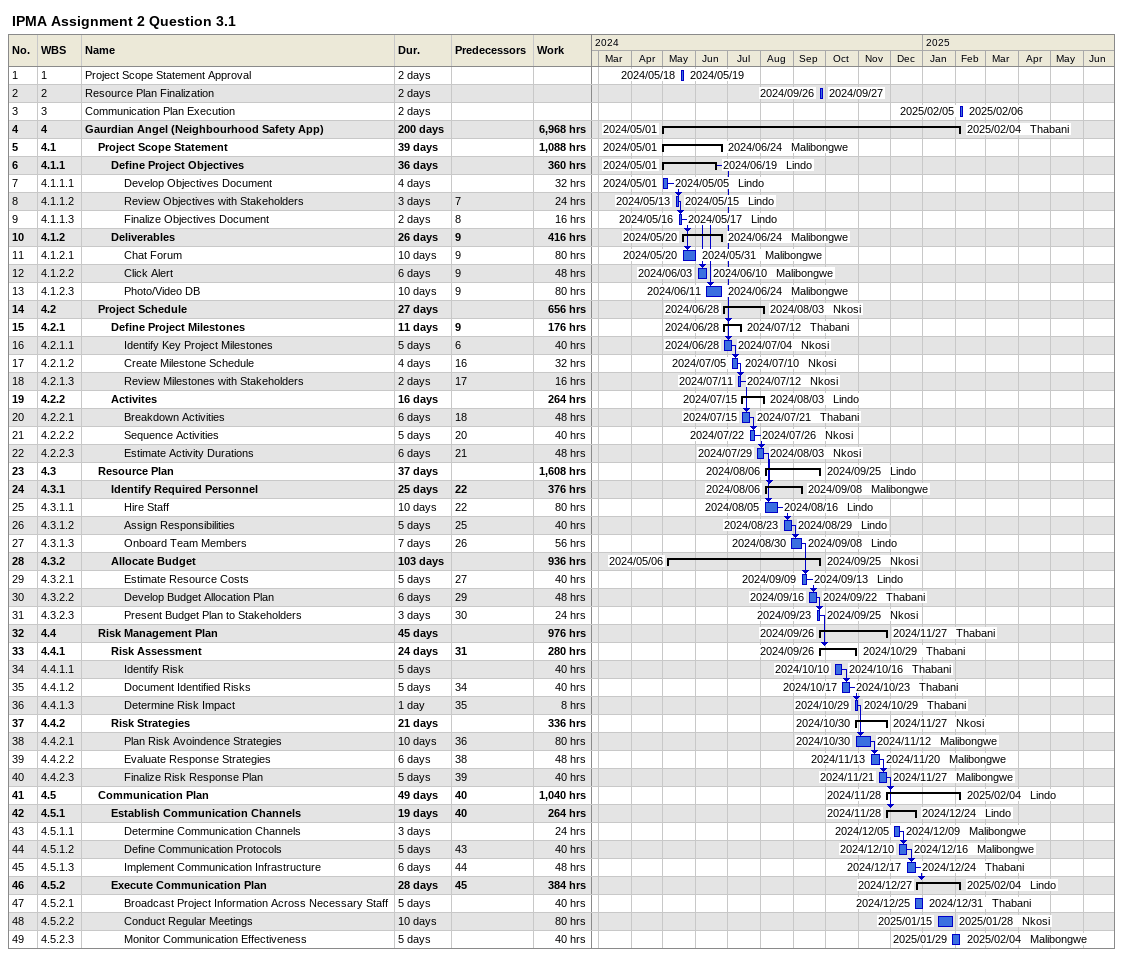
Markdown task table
IPMA Assignment 2 Question 3.1

| ID | WBS | Task | Duration | Start | Finish | Predecessors | Resources | Work (h) |
|---|---|---|---|---|---|---|---|---|
| 1 | 1 | Project Scope Statement Approval | 2d | 2024-05-18 | 2024-05-19 |  |  |  |
| 2 | 2 | Resource Plan Finalization | 2d | 2024-09-26 | 2024-09-27 |  |  |  |
| 3 | 3 | Communication Plan Execution | 2d | 2025-02-05 | 2025-02-06 |  |  |  |
| 4 | 4 | **Gaurdian Angel (Neighbourhood Safety App)** | 200d | 2024-05-01 | 2025-02-04 |  | Thabani | 6968 |
| 5 | 4.1 | **Project Scope Statement** | 39d | 2024-05-01 | 2024-06-24 |  | Malibongwe | 1088 |
| 6 | 4.1.1 | **Define Project Objectives** | 36d | 2024-05-01 | 2024-06-19 |  | Lindo | 360 |
| 7 | 4.1.1.1 | Develop Objectives Document | 4d | 2024-05-01 | 2024-05-05 |  | Lindo | 32 |
| 8 | 4.1.1.2 | Review Objectives with Stakeholders | 3d | 2024-05-13 | 2024-05-15 | 7 | Lindo | 24 |
| 9 | 4.1.1.3 | Finalize Objectives Document | 2d | 2024-05-16 | 2024-05-17 | 8 | Lindo | 16 |
| 10 | 4.1.2 | **Deliverables** | 26d | 2024-05-20 | 2024-06-24 | 9 | Malibongwe | 416 |
| 11 | 4.1.2.1 | Chat Forum | 10d | 2024-05-20 | 2024-05-31 | 9 | Malibongwe | 80 |
| 12 | 4.1.2.2 | Click Alert | 6d | 2024-06-03 | 2024-06-10 | 9 | Malibongwe | 48 |
| 13 | 4.1.2.3 | Photo/Video DB | 10d | 2024-06-11 | 2024-06-24 | 9 | Malibongwe | 80 |
| 14 | 4.2 | **Project Schedule** | 27d | 2024-06-28 | 2024-08-03 |  | Nkosi | 656 |
| 15 | 4.2.1 | **Define Project Milestones** | 11d | 2024-06-28 | 2024-07-12 | 9 | Thabani | 176 |
| 16 | 4.2.1.1 | Identify Key Project Milestones | 5d | 2024-06-28 | 2024-07-04 | 6 | Nkosi | 40 |
| 17 | 4.2.1.2 | Create Milestone Schedule | 4d | 2024-07-05 | 2024-07-10 | 16 | Nkosi | 32 |
| 18 | 4.2.1.3 | Review Milestones with Stakeholders | 2d | 2024-07-11 | 2024-07-12 | 17 | Nkosi | 16 |
| 19 | 4.2.2 | **Activites** | 16d | 2024-07-15 | 2024-08-03 |  | Lindo | 264 |
| 20 | 4.2.2.1 | Breakdown Activities | 6d | 2024-07-15 | 2024-07-21 | 18 | Thabani | 48 |
| 21 | 4.2.2.2 | Sequence Activities | 5d | 2024-07-22 | 2024-07-26 | 20 | Nkosi | 40 |
| 22 | 4.2.2.3 | Estimate Activity Durations | 6d | 2024-07-29 | 2024-08-03 | 21 | Nkosi | 48 |
| 23 | 4.3 | **Resource Plan** | 37d | 2024-08-06 | 2024-09-25 |  | Lindo | 1608 |
| 24 | 4.3.1 | **Identify Required Personnel** | 25d | 2024-08-06 | 2024-09-08 | 22 | Malibongwe | 376 |
| 25 | 4.3.1.1 | Hire Staff | 10d | 2024-08-05 | 2024-08-16 | 22 | Lindo | 80 |
| 26 | 4.3.1.2 | Assign Responsibilities | 5d | 2024-08-23 | 2024-08-29 | 25 | Lindo | 40 |
| 27 | 4.3.1.3 | Onboard Team Members | 7d | 2024-08-30 | 2024-09-08 | 26 | Lindo | 56 |
| 28 | 4.3.2 | **Allocate Budget** | 103d | 2024-05-06 | 2024-09-25 |  | Nkosi | 936 |
| 29 | 4.3.2.1 | Estimate Resource Costs | 5d | 2024-09-09 | 2024-09-13 | 27 | Lindo | 40 |
| 30 | 4.3.2.2 | Develop Budget Allocation Plan | 6d | 2024-09-16 | 2024-09-22 | 29 | Thabani | 48 |
| 31 | 4.3.2.3 | Present Budget Plan to Stakeholders | 3d | 2024-09-23 | 2024-09-25 | 30 | Nkosi | 24 |
| 32 | 4.4 | **Risk Management Plan** | 45d | 2024-09-26 | 2024-11-27 |  | Thabani | 976 |
| 33 | 4.4.1 | **Risk Assessment** | 24d | 2024-09-26 | 2024-10-29 | 31 | Thabani | 280 |
| 34 | 4.4.1.1 | Identify Risk | 5d | 2024-10-10 | 2024-10-16 |  | Thabani | 40 |
| 35 | 4.4.1.2 | Document Identified Risks | 5d | 2024-10-17 | 2024-10-23 | 34 | Thabani | 40 |
| 36 | 4.4.1.3 | Determine Risk Impact | 1d | 2024-10-29 | 2024-10-29 | 35 | Thabani | 8 |
| 37 | 4.4.2 | **Risk Strategies** | 21d | 2024-10-30 | 2024-11-27 |  | Nkosi | 336 |
| 38 | 4.4.2.1 | Plan Risk Avoindence Strategies | 10d | 2024-10-30 | 2024-11-12 | 36 | Malibongwe | 80 |
| 39 | 4.4.2.2 | Evaluate Response Strategies | 6d | 2024-11-13 | 2024-11-20 | 38 | Malibongwe | 48 |
| 40 | 4.4.2.3 | Finalize Risk Response Plan | 5d | 2024-11-21 | 2024-11-27 | 39 | Malibongwe | 40 |
| 41 | 4.5 | **Communication Plan** | 49d | 2024-11-28 | 2025-02-04 | 40 | Lindo | 1040 |
| 42 | 4.5.1 | **Establish Communication Channels** | 19d | 2024-11-28 | 2024-12-24 | 40 | Lindo | 264 |
| 43 | 4.5.1.1 | Determine Communication Channels | 3d | 2024-12-05 | 2024-12-09 |  | Malibongwe | 24 |
| 44 | 4.5.1.2 | Define Communication Protocols | 5d | 2024-12-10 | 2024-12-16 | 43 | Malibongwe | 40 |
| 45 | 4.5.1.3 | Implement Communication Infrastructure | 6d | 2024-12-17 | 2024-12-24 | 44 | Thabani | 48 |
| 46 | 4.5.2 | **Execute Communication Plan** | 28d | 2024-12-27 | 2025-02-04 | 45 | Lindo | 384 |
| 47 | 4.5.2.1 | Broadcast Project Information Across Necessary Staff | 5d | 2024-12-25 | 2024-12-31 |  | Thabani | 40 |
| 48 | 4.5.2.2 | Conduct Regular Meetings | 10d | 2025-01-15 | 2025-01-28 |  | Nkosi | 80 |
| 49 | 4.5.2.3 | Monitor Communication Effectiveness | 5d | 2025-01-29 | 2025-02-04 |  | Malibongwe | 40 |
